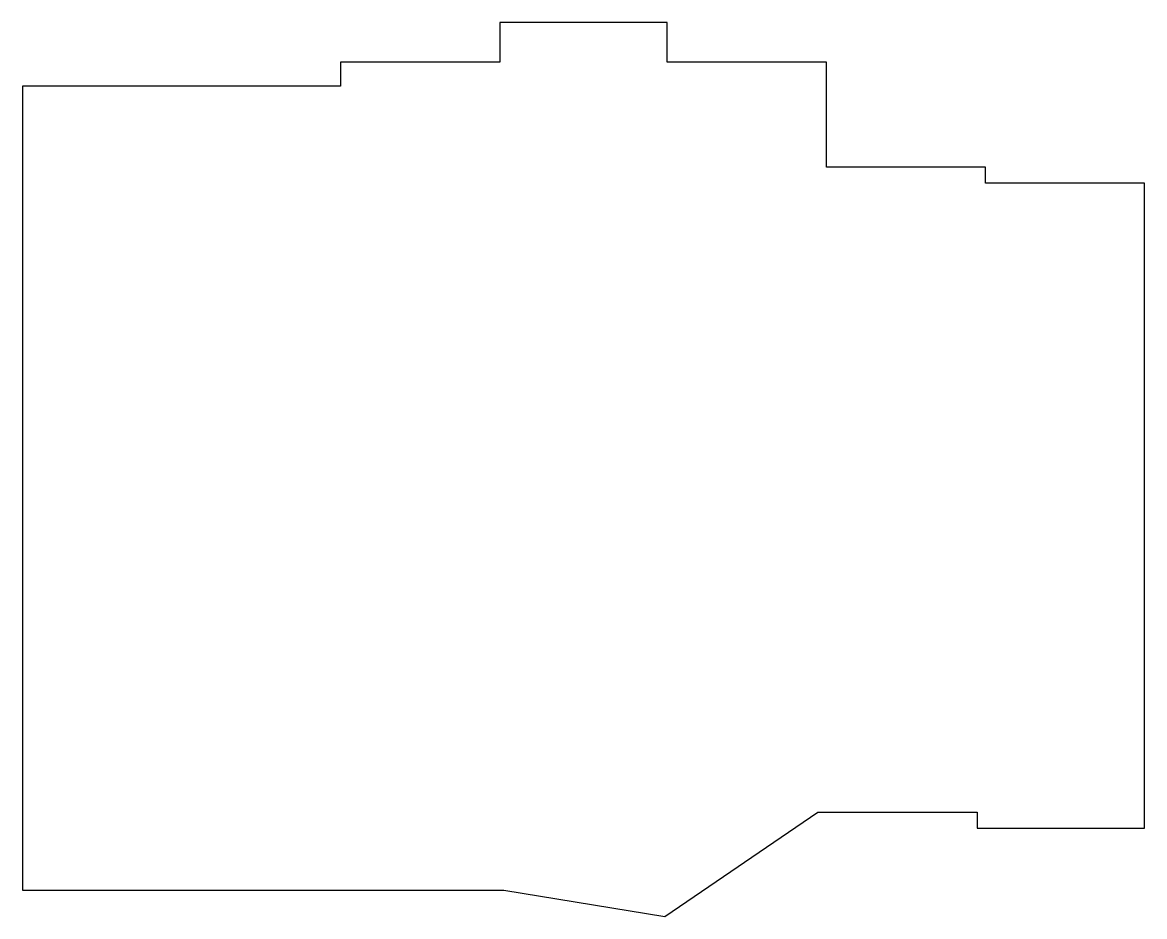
# Model space of a CAD drawing. Header units: millimetres. Extents: x 261 to 395, y -171 to -64.
import ezdxf

# ---------------------------------------------------------------- set-up
doc = ezdxf.new("R2010")
doc.units = ezdxf.units.MM

msp = doc.modelspace()

# ---------------------------------------------------------------- linework, layer by layer
for p, q in [((338, -63.81), (318, -63.81)), ((318, -63.81), (318, -68.56)), ((338, -68.56), (338, -63.81)), ((318, -68.56), (299, -68.56)), ((299, -68.56), (299, -71.41)), ((357, -68.56), (338, -68.56)), ((357, -81.1), (357, -68.56)), ((299, -71.41), (261, -71.41)), ((261, -71.41), (261, -167.41)), ((376, -81.1), (357, -81.1)), ((376, -83), (376, -81.1)), ((395, -83), (376, -83)), ((395, -160), (395, -83)), ((337.73, -170.54), (356, -158.1)), ((356, -158.1), (375, -158.1)), ((375, -158.1), (375, -160)), ((375, -160), (395, -160)), ((261, -167.41), (318.5, -167.41)), ((318.5, -167.41), (337.73, -170.54))]:
    msp.add_line(p, q)

doc.saveas('drawing.dxf')
